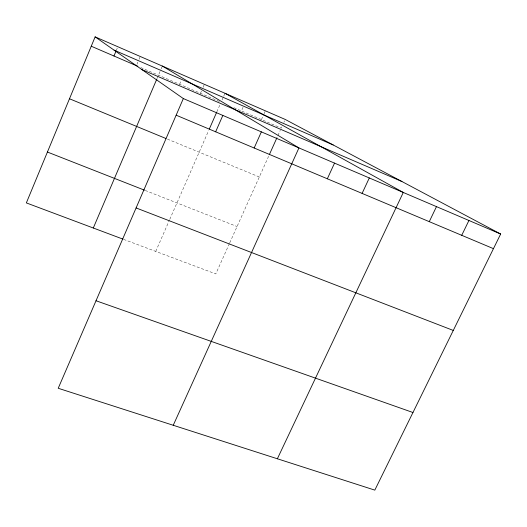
<?xml version="1.0" encoding="UTF-8"?>
<svg xmlns="http://www.w3.org/2000/svg" width="527" height="527" viewBox="0 0 527 527"><rect width="100%" height="100%" fill="white"/><g stroke="black" fill="none" stroke-linecap="round" stroke-linejoin="round"><path stroke-width="0.4" stroke-dasharray="2.63 1.98" d="M116.362 50.309L117.251 48.168M136.974 64.254L137.87 62.133M139.062 59.307L139.958 57.186M157.184 78.2L160.86 69.577M161.157 68.879L162.356 66.073M179.621 84.3L181.242 80.539M200.491 93.292L201.459 91.052M203.086 87.317L204.377 84.327M155.728 251.405L169.444 220.082M169.773 219.337L208.659 130.544M216.834 111.876L220.102 104.412M222.058 99.946L223.356 96.981M223.679 96.243L224.654 94.017M243.033 107.251L241.406 110.927L281.266 128.107L281.912 126.658M261.464 119.57L263.737 114.464M264.067 113.733L265.364 110.815M229.416 243.566L215.78 273.921L123.628 239.377M229.746 242.828L268.961 155.498M277.94 135.505L280.265 130.327M283.862 122.317L284.514 120.867M145.241 190.471L237.058 226.538M167.428 139.115L259.324 176.967M140.795 67.568L220.345 101.856M233.876 107.686L240.655 110.604"/><path stroke-width="0.79" d="M95.123 36.877L183.33 98.562L58.22 388.274L374.822 490.123L500.65 234.028L285.166 119.418L95.123 36.877L26.35 202.908L122.857 239.087M113.97 56.014L116.059 51.02M93.299 228.007L156.862 78.958M209.311 129.049L216.505 112.62M215.648 131.803L222.835 115.426M254.166 148.001L261.359 131.875M269.297 154.754L276.945 137.731M173.238 425.276L298.941 147.916L162.356 66.073M327.333 178.778L334.54 163.113M362.102 193.402L369.308 177.955M277.367 458.773L403.28 192.46L224.976 93.279M429.274 221.656L436.475 206.63M461.731 235.312L468.925 220.484M96.019 300.752L412.957 412.509M136.098 207.941L453.279 330.442M47.417 152.04L144.497 190.175M69.485 98.773L165.939 138.502M176.156 115.189L493.463 248.658M183.33 98.562L500.65 234.028M91.25 46.224L137.85 66.303M141.915 69.597L401.923 181.519M114.095 50.144L333.209 144.971"/></g></svg>
